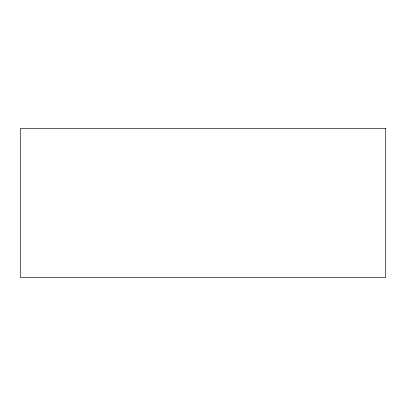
<?xml version="1.0" encoding="UTF-8"?>
<svg xmlns="http://www.w3.org/2000/svg" width="406" height="406" viewBox="0 0 406 406"><rect width="100%" height="100%" fill="white"/><g stroke="black" fill="none" stroke-linecap="round" stroke-linejoin="round"><path stroke-width="0.61" d="M385.7 128.565L20.3 128.565L20.3 277.435L385.7 277.435L385.7 128.565"/></g></svg>
